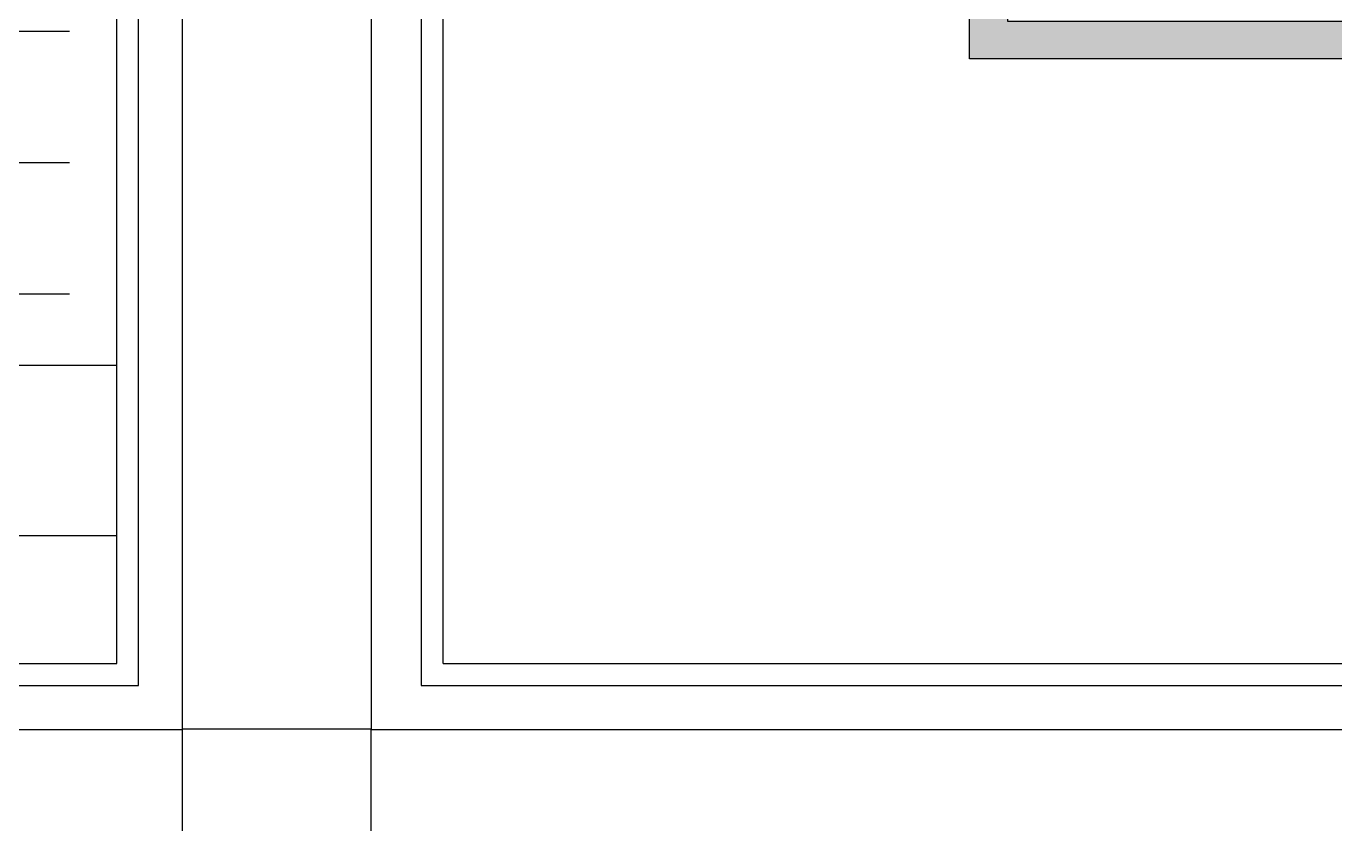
# Model space of a CAD drawing. Extents: x -39284 to 61125, y -120535 to -93658.
# Drawn here: x 24187 to 27650, y -113269 to -111159 of the extents above; entities that cross this region are included whole.
import ezdxf

# ---------------------------------------------------------------- set-up
doc = ezdxf.new("R2010")
doc.units = 0
doc.header["$LTSCALE"] = 1000
doc.header["$MEASUREMENT"] = 0
doc.layers.add('WALL', color=255, linetype='Continuous')

# ---------------------------------------------------------------- blocks, each defined once
blk = doc.blocks.new('餐厅摆放方案图框')
at = {"color": 251}
for p, q in [((372, 17757), (372, 493)), ((25027, 493), (25027, 17757)), ((372, 493), (25027, 493))]:
    blk.add_line(p, q, dxfattribs=at)
for p, q in [((546, 667), (546, 17583)), ((24853, 667), (24853, 17583)), ((21714, 5691), (24478, 5691)), ((21714, 4648), (24478, 4648)), ((21714, 3605), (24478, 3605)), ((21376, 3039), (24853, 3039)), ((21376, 1686), (24853, 1686)), ((546, 667), (24853, 667))]:
    blk.add_line(p, q)
blk.add_lwpolyline([(-25, 145), (25375, 145), (25375, 18105), (-25, 18105)], close=True)

msp = doc.modelspace()

# ---------------------------------------------------------------- hatches: boundary and pattern name
at = {"layer": 'WALL'}
h = msp.add_hatch(dxfattribs=at)
h.set_pattern_fill('钢筋混凝土', color=251, scale=10, angle=180)
h.set_pattern_definition([(225, (0, 0), (17.6776695, -17.6776695), []), (230, (0, 0), (-71.726018, 6.275213), [7.5, -82.5]), (175, (0, 0), (13.875133, -75.219213), [6, -66]), (280.4514, (-5.98, 0.52), (-57.85094, -68.943954), [6.37402, -70.11421]), (226.1842, (-2e-15, -20), (-106.724105, 16.5519), [11.25, -123.75]), (276.6356, (-8.89, -18.62), (-93.46627, -97.41179), [9.56103, -105.1713]), (171.1842, (-2e-15, -20), (-93.46619, -97.41186), [9, -99]), (201, (-10, -15), (-59.690705, 40.26189), [7.5, -82.5]), (146, (-10, -15), (-24.331533, -72.515005), [6, -66]), (251.4514, (-14.974, -11.645), (-84.022263, -32.25305), [6.37402, -70.11421]), (217.5, (0, 0), (-1.2159855, -33.2893854), [0, -65.2, 0, -67, 0, -66.25]), (187.5, (0, 0), (-26.306954, -39.441171), [0, -38.2, 0, -63.7, 0, -25.25]), (147.5, (22.3, -3e-15), (-53.3822436, 2.255487), [0, -25, 0, -78, 0, -103.5]), (137.5, (32.3, -4e-15), (-58.318617, -10.010498), [0, -32.5, 0, -51.8, 0, -73.5])])
h.paths.add_polyline_path([(27083.3, -108745.3), (26983.3, -108745.3), (26983.3, -109045.3), (26683.3, -109045.3), (26683.3, -109395.3), (26783.3, -109395.3), (26783.3, -109145.3), (26983.3, -109145.3), (27083.3, -109145.3)])
h.paths.add_polyline_path([(31183.3, -109045.3), (27983.3, -109045.3), (27983.3, -108745.3), (27883.3, -108745.3), (27883.3, -109145.3), (31083.3, -109145.3), (31083.3, -109245.3), (31183.3, -109245.3), (31183.3, -109195.3)])
h.paths.add_polyline_path([(31183.3, -110045.3), (31083.3, -110045.3), (31083.3, -110095.3), (31083.3, -111145.3), (26783.3, -111145.3), (26783.3, -110895.3), (26683.3, -110895.3), (26683.3, -110955.3), (26683.3, -111245.3), (31183.3, -111245.3)])

# ---------------------------------------------------------------- linework, layer by layer
msp.add_lwpolyline([(26683.3, -110875.3), (26783.3, -110875.3), (26783.3, -111145.3), (31083.3, -111145.3), (31083.3, -110045.3), (31183.3, -110045.3), (31183.3, -111245.3), (26683.3, -111245.3), (26683.3, -110875.3)])
msp.add_lwpolyline([(24600, -113518.7), (25100, -113518.7), (25100, -113018.7), (24600, -113018.7)], close=True)

# ---------------------------------------------------------------- block references
at = {"xscale": 0.3330153595476334, "yscale": 0.3330153595476334, "zscale": 0.3330153595476334}
for p in [(16149.9, -113067.1), (25108.3, -113067.1)]:
    msp.add_blockref('餐厅摆放方案图框', p, dxfattribs=at)

doc.saveas('drawing.dxf')
